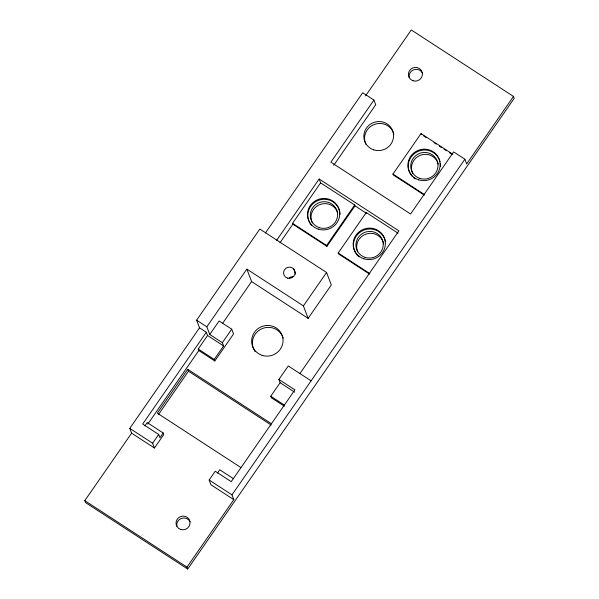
<?xml version="1.0" encoding="UTF-8"?>
<svg xmlns="http://www.w3.org/2000/svg" width="599" height="599" viewBox="0 0 599 599"><rect width="100%" height="100%" fill="white"/><g stroke="black" fill="none" stroke-linecap="round" stroke-linejoin="round"><path stroke-width="0.9" d="M223.592 345.93L207.576 335.515L206.341 332.258L199.527 327.825L196.614 320.166L259.809 229.058L326.575 272.493L331.307 284.944L308.133 318.354L251.587 281.567L246.855 269.116L206.835 326.814L209.747 334.474L222.349 342.673L223.592 345.93L214.225 359.43L214.809 360.965L233.535 333.965L231.716 329.18L219.107 320.982L209.747 334.474M144.853 425.949L147.197 422.572L163.205 432.987L163.789 434.522L154.43 448.015L131.6 433.167L129.781 428.382L199.527 327.825M265.417 232.989L362.695 92.74L373.933 100.055L375.715 104.75L333.718 165.302M365.54 95.9L411.288 29.95L513.478 96.432L514.204 98.348L187.712 569.05L85.522 502.568L84.796 500.652L131.6 433.167M206.341 332.258L142.682 424.04L158.69 434.455L159.933 437.712L163.205 432.987M214.809 360.965L198.801 350.55L198.217 349.015L207.576 335.515M147.781 424.107L198.801 350.55M276.656 240.304L319.17 179.011L398.882 230.862L299.882 373.596M373.933 100.055L330.873 162.142L410.577 213.993L453.645 151.906L464.884 159.222L466.666 163.916L513.478 96.432M271.257 423.635L187.757 369.313L157.335 413.183L240.835 467.505M158.585 414.343L188.483 371.23L187.757 369.313M222.514 323.482L251.587 281.567M320.622 182.845L354.69 205L355.012 205.861L326.927 246.354L292.866 224.198L292.537 223.33L320.622 182.845L319.17 179.011M279.92 242.857L292.866 224.198M154.43 448.015L152.61 443.23L158.69 434.455M222.349 342.673L231.716 329.18M326.927 246.354L326.605 245.493L354.69 205M369.478 274.035L338.51 253.886L338.188 253.025L366.274 212.533L398.013 233.183M424.249 195.079L393.281 174.93L392.951 174.069L421.037 133.577L452.777 154.228M308.133 318.354L303.401 305.902L326.575 272.493M187.712 569.05L186.985 567.133L233.797 499.648L210.975 484.801L209.156 480.016L215.236 471.241L231.251 481.656L294.91 389.874L278.902 379.459L288.261 365.967L311.083 380.814M217.415 473.15L219.751 469.773L233.475 478.698M284.315 406.182L271.354 397.751L270.77 396.216L280.137 382.716L278.902 379.459M233.797 499.648L231.978 494.856L464.884 159.222M423.71 135.966L426.054 137.493M433.863 142.569L436.207 144.097M439.329 146.126L441.673 147.654M444.016 149.181L446.36 150.701M449.482 152.738L451.826 154.257M392.951 174.069L424.691 194.72M355.012 205.861L366.595 213.401M292.537 223.33L326.605 245.493M338.188 253.025L369.927 273.676M246.855 269.116L303.401 305.902M196.614 320.166L206.835 326.814M280.137 382.716L294.618 392.143M198.217 349.015L214.225 359.43M270.77 396.216L284.495 405.141M188.483 371.23L271.205 425.043M129.781 428.382L152.61 443.23M209.156 480.016L231.978 494.856M84.796 500.652L186.985 567.133M421.037 133.577L421.367 134.438M293.727 268.981L295.689 274.155M176.855 526.251A7.053 6.836 -20.8 0 1 190.108 521.774M409.229 77.563A7.053 6.836 -20.8 0 1 422.475 73.085M255.144 351.665A15.769 15.274 -20.8 0 1 254.283 350.31M253.909 349.606A15.769 15.274 -20.8 0 1 262.459 328.507A15.769 15.274 -20.8 0 1 283.147 338.046M412.771 173.673A13.695 13.268 -20.8 0 1 420.446 155.253A13.695 13.268 -20.8 0 1 438.303 164.133M366.004 144.516A14.938 14.473 -20.8 0 1 374.465 124.397A14.938 14.473 -20.8 0 1 393.902 134.303M357.648 251.842A13.695 13.268 -20.8 0 1 366.521 233.924A13.695 13.268 -20.8 0 1 383.727 243.935M312.356 222.933A13.695 13.268 -20.8 0 1 319.611 204.678A13.695 13.268 -20.8 0 1 337.641 212.563M440.332 163.377A16.18 15.679 -20.8 0 1 440.422 166.672M415.227 178.929A16.18 15.679 -20.8 0 1 413.258 177.409M412.097 176.241A16.18 15.679 -20.8 0 1 417.039 151.891A16.18 15.679 -20.8 0 1 440.025 161.775M359.123 256.911A16.18 15.679 -20.8 0 1 359.774 232.442A16.18 15.679 -20.8 0 1 384.131 237.646M384.476 238.387A16.18 15.679 -20.8 0 1 385.434 241.532M311.682 225.501A16.18 15.679 -20.8 0 1 318.166 200.455A16.18 15.679 -20.8 0 1 340.052 214.292M289.167 278.011A5.81 5.631 -20.8 0 1 293.383 276.588M413.063 80.768A7.053 6.836 -20.8 0 0 422.317 72.861A7.053 6.836 -20.8 0 0 410.839 69.132A7.053 6.836 -20.8 0 0 413.063 80.768M180.688 529.456A7.053 6.836 -20.8 0 0 189.943 521.549A7.053 6.836 -20.8 0 0 178.472 517.821A7.053 6.836 -20.8 0 0 180.688 529.456M262.115 355.357A15.769 15.274 -20.8 0 0 282.803 337.679A15.769 15.274 -20.8 0 0 257.158 329.338A15.769 15.274 -20.8 0 0 262.115 355.357M419.802 178.412A13.695 13.268 -20.8 0 0 437.764 163.063A13.695 13.268 -20.8 0 0 415.496 155.822A13.695 13.268 -20.8 0 0 419.802 178.412M418.649 179.85A16.18 15.679 -20.8 0 0 439.876 161.708A16.18 15.679 -20.8 0 0 413.557 153.149A16.18 15.679 -20.8 0 0 418.649 179.85M373.746 149.87A14.938 14.473 -20.8 0 0 393.333 133.128A14.938 14.473 -20.8 0 0 369.044 125.221A14.938 14.473 -20.8 0 0 373.746 149.87M363.878 258.805A16.18 15.679 -20.8 0 0 385.105 240.671A16.18 15.679 -20.8 0 0 358.786 232.105A16.18 15.679 -20.8 0 0 363.878 258.805M318.234 229.118A16.18 15.679 -20.8 0 0 339.461 210.975A16.18 15.679 -20.8 0 0 313.142 202.417A16.18 15.679 -20.8 0 0 318.234 229.118M365.038 257.375A13.695 13.268 -20.8 0 0 382.993 242.018A13.695 13.268 -20.8 0 0 360.725 234.778A13.695 13.268 -20.8 0 0 365.038 257.375M319.387 227.68A13.695 13.268 -20.8 0 0 337.349 212.323A13.695 13.268 -20.8 0 0 315.081 205.083A13.695 13.268 -20.8 0 0 319.387 227.68M287.393 278.108A5.81 5.631 -20.8 0 0 295.015 271.602A5.81 5.631 -20.8 0 0 285.566 268.524A5.81 5.631 -20.8 0 0 287.393 278.108"/></g></svg>
